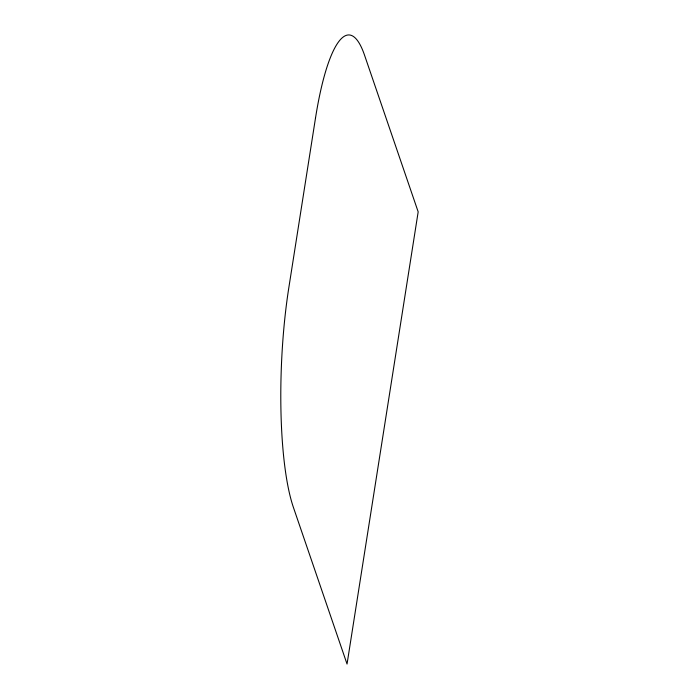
<?xml version="1.0" encoding="UTF-8"?>
<svg xmlns="http://www.w3.org/2000/svg" width="699" height="699" viewBox="0 0 699 699"><rect width="100%" height="100%" fill="white"/><g stroke="black" fill="none" stroke-linecap="round" stroke-linejoin="round"><path stroke-width="1.05" d="M315.485 118.157L288.818 287.735A161.705 34.207 -87.6 0 0 293.405 507.378L347.045 664.05L418.177 211.858L364.537 55.186A161.705 34.207 -87.6 0 0 315.485 118.157"/></g></svg>
